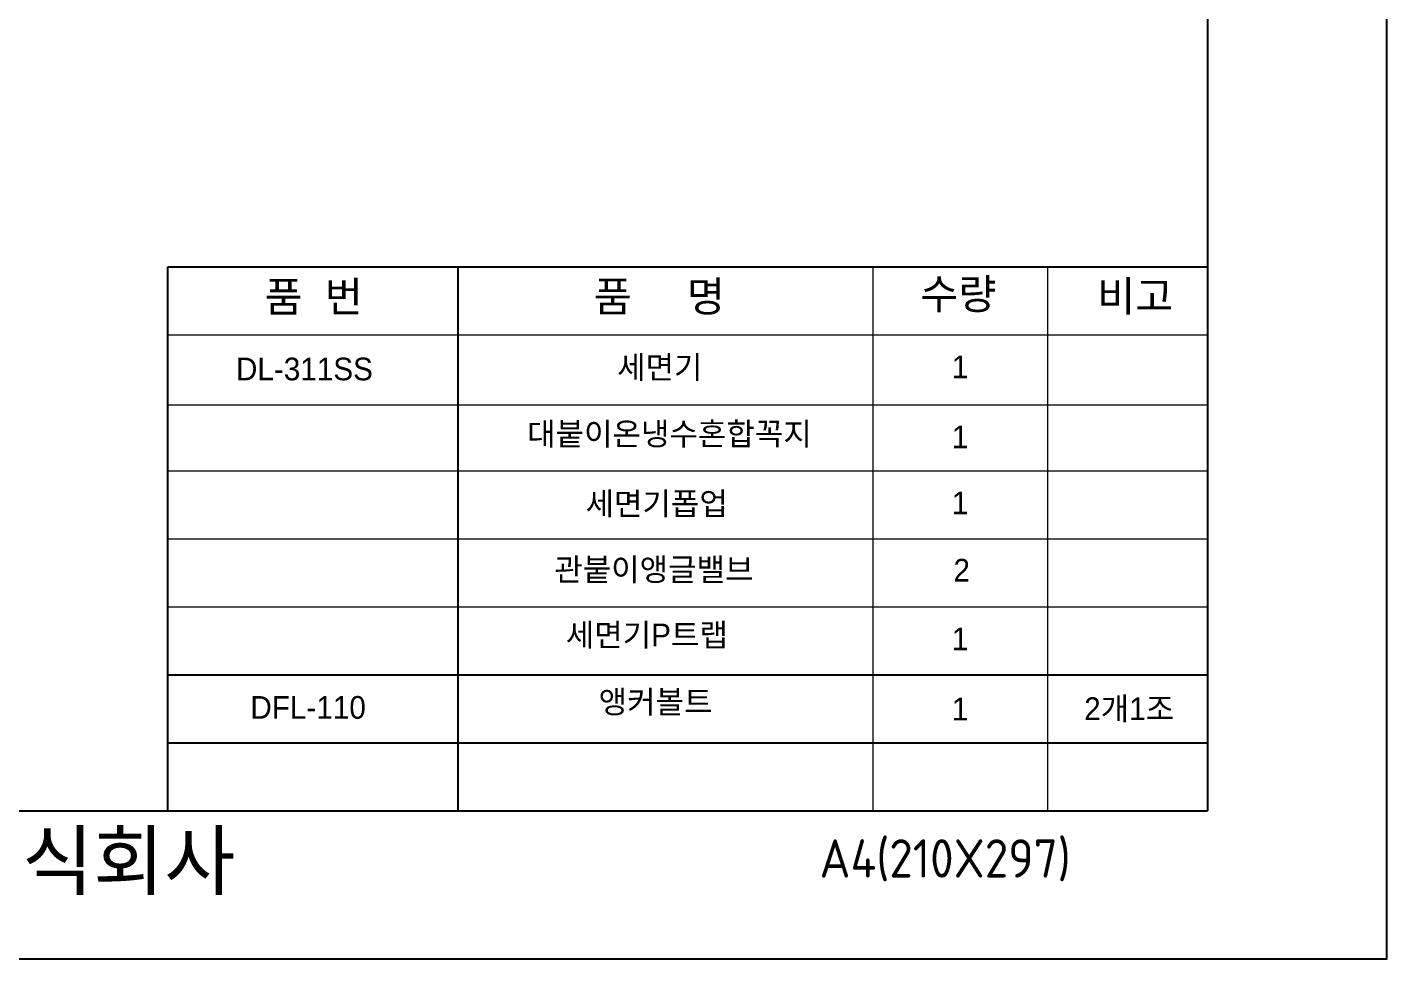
# Model space of a CAD drawing. Header units: millimetres. Extents: x 14345 to 16771, y -177 to 3253.
# Drawn here: x 15572 to 16771, y -177 to 645 of the extents above; entities that cross this region are included whole.
import ezdxf

# ---------------------------------------------------------------- set-up
doc = ezdxf.new("R2010")
doc.units = ezdxf.units.MM
doc.header["$LTSCALE"] = 0.2
doc.layers.add('DIM', color=3, linetype='Continuous', lineweight=15)
doc.layers.add('YA', color=7, linetype='Continuous')
doc.styles.get("Standard").update_dxf_attribs({"font": 'ISOCP.SHX', "bigfont": 'WHGTXT.SHX'})
doc.styles.add('스타일1', font='txt.shx', dxfattribs={"bigfont": 'ghs.shx'})

msp = doc.modelspace()

# ---------------------------------------------------------------- linework, layer by layer
at = {"layer": 'DIM', "color": 0}
for p, q in [((16317.56604391815, 433.1148843391165), (16317.56604391815, -46.88511566088346)), ((16471.56604391814, 433.1148843391165), (16471.56604391814, -46.88511566088346)), ((15696.10737742776, 373.1149376706053), (16612.61457742763, 373.1149376706053)), ((15696.10737742776, 311.3040007141717), (16612.61457742763, 311.3040007141717)), ((15696.10745089001, 253.1148843391165), (16612.61465088989, 253.1148843391165)), ((15696.10745089001, 193.1148843391165), (16612.61465088989, 193.1148843391165)), ((15696.10745089001, 133.1148843391165), (16612.61465088989, 133.1148843391165))]:
    msp.add_line(p, q, dxfattribs=at)
at = {"layer": 'YA', "color": 7}
for p, q in [((16612.61465088989, 3133.114884339117), (16612.61465088989, -46.88511566088346)), ((15696.10745089001, 433.1148843391165), (16612.61465088989, 433.1148843391165)), ((15696.10745089001, -46.88511566088346), (15696.10745089001, 433.1148843391165)), ((15952.10745089001, -46.88511566088346), (15952.10745089001, 433.1148843391165)), ((15696.10745089001, 73.11488433911654), (16612.61465088989, 73.11488433911654)), ((15696.10745089001, 13.11488433911654), (16612.61465088989, 13.11488433911654)), ((14536.61465088989, -46.88511566088346), (16612.61465088989, -46.88511566088346))]:
    msp.add_line(p, q, dxfattribs=at)
at = {"layer": 'YA', "color": 0}
msp.add_lwpolyline([(14345.24840404571, -177.3638149177823), (16770.74840404571, -177.3638149177823), (16770.74840404571, 3252.986185082311), (14345.24840404571, 3252.986185082311)], close=True, dxfattribs=at)

# ---------------------------------------------------------------- texts
at = {"layer": 'DIM', "color": 0, "attachment_point": 1, "style": '스타일1'}
for s, insert, char_height in [('{\\fGulim|b0|i0|c129|p50;품  번}', (15781.31968680223, 420.1148823193107), 26.7463), ('{\\fGulim|b0|i0|c129|p50;품     명}', (16071.54937109131, 420.3095866149124), 26.7463), ('{\\fGulim|b0|i0|c129|p50;수량}', (16359.37253777463, 422.5013527265583), 26.7463), ('{\\fGulim|b0|i0|c129|p50;비고}', (16515.372538617, 420.5725835865196), 26.7463), ('{\\fGulim|b0|i0|c129|p50;1\\P}', (16387.29850656878, 354.870973435307), 20), ('{\\fGulim|b0|i0|c129|p50;1\\P}', (16387.29850656878, 293.0600364788734), 20), ('{\\fGulim|b0|i0|c129|p50;1\\P}', (16387.29850656878, 234.8709201035854), 20), ('{\\fGulim|b0|i0|c129|p50;2\\P}', (16388.68747536897, 175.4497738155369), 20), ('{\\fGulim|b0|i0|c129|p50;1\\P}', (16387.29850656878, 114.8709201035854), 20), ('{\\fGulim|b0|i0|c129|p50;1\\P}', (16387.29850656878, 53.0599831471518), 20)]:
    msp.add_mtext(s, dxfattribs=dict(at, insert=insert, char_height=char_height))
for s, insert, char_height, width in [('{\\fGulim|b0|i0|c129|p50;DL-311SS}', (15756.09493367061, 352.9801749704238), 20, 17), ('{\\fGulim|b0|i0|c129|p50;세면기}', (16092.08319893538, 354.5045624792874), 20, 146.9999884754943), ('{\\fGulim|b0|i0|c129|p50;대붙이온냉수혼합꼭지}', (16012.82029274072, 295.7955387263391), 20, 290), ('{\\fGulim|b0|i0|c129|p50;세면기폽업}', (16064.27474384674, 234.1148824804295), 20, 314.9999884754943), ('{\\fGulim|b0|i0|c129|p50;관붙이앵글밸브}', (16036.69825380448, 176.1148824804295), 20, 211.9999884754943), ('{\\fGulim|b0|i0|c129|p50;세면기P트랩}', (16046.83985272621, 118.388290213963), 20, 211.9999884754943), ('{\\fGulim|b0|i0|c129|p50;앵커볼트}', (16075.84349703056, 59.38829021396305), 20, 211.9999884754943), ('{\\fGulim|b0|i0|c129|p50;DFL-110}', (15768.796835906, 54.44341024321693), 20, 147.0000067674264), ('{\\fGulim|b0|i0|c129|p50;2개1조}', (16503.94150897407, 53.31408713369819), 20, 211.9999884754943), ('{\\fGulim|b0|i0|c129|p50;       대림통상주식회사\\P}', (15126.5660323935, -65.69605261731704), 50, 1090)]:
    msp.add_mtext(s, dxfattribs=dict(at, insert=insert, char_height=char_height, width=width))
at = {"layer": 'YA', "color": 7}
msp.add_text('A4(210X297)', height=33.818717967533, dxfattribs=at).set_placement((16270.58369920136, -105.7105173637792))

doc.saveas('drawing.dxf')
